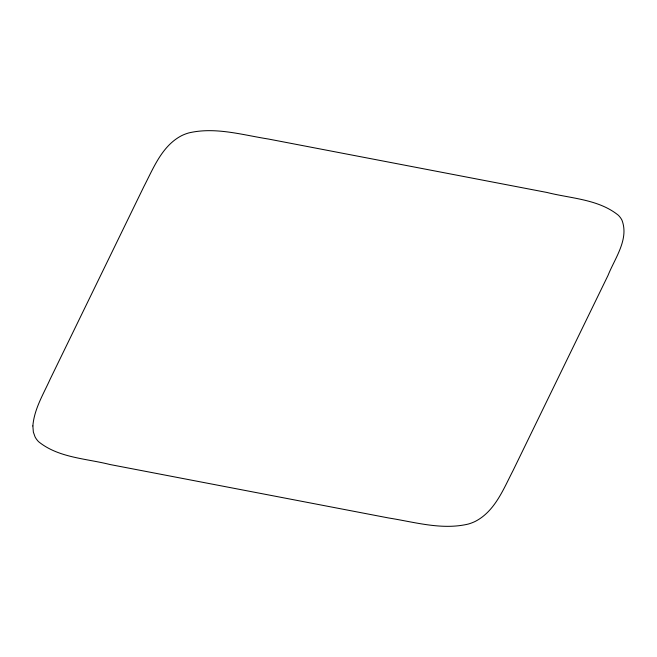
<?xml version="1.0" encoding="UTF-8"?>
<svg xmlns="http://www.w3.org/2000/svg" width="657" height="657" viewBox="0 0 657 657"><rect width="100%" height="100%" fill="white"/><g stroke="black" fill="none" stroke-linecap="round" stroke-linejoin="round"><path stroke-width="0.99" d="M32.866 425.941L33.351 432.06L35.051 436.856A33.228 22.749 -4.6 0 0 38.599 441.701C58.465 457.839 86.059 458.479 109.916 464.507L388.681 517.987C414.723 522.093 441.759 530.289 468.129 524.097A33.228 22.749 -4.6 0 0 475.381 521.338C494.951 511.179 503.443 489.095 513.027 470.617L608.021 275.414C614.804 258.349 629.283 239.255 621.949 220.144A33.228 22.749 -4.6 0 0 618.401 215.299C598.535 199.161 570.941 198.521 547.084 192.493L268.319 139.013C242.277 134.907 215.241 126.711 188.871 132.903A33.228 22.749 -4.6 0 0 181.619 135.662C162.049 145.821 153.557 167.905 143.973 186.383L50.211 379.064C43.411 394.159 34.189 409.073 32.866 425.941"/></g></svg>
